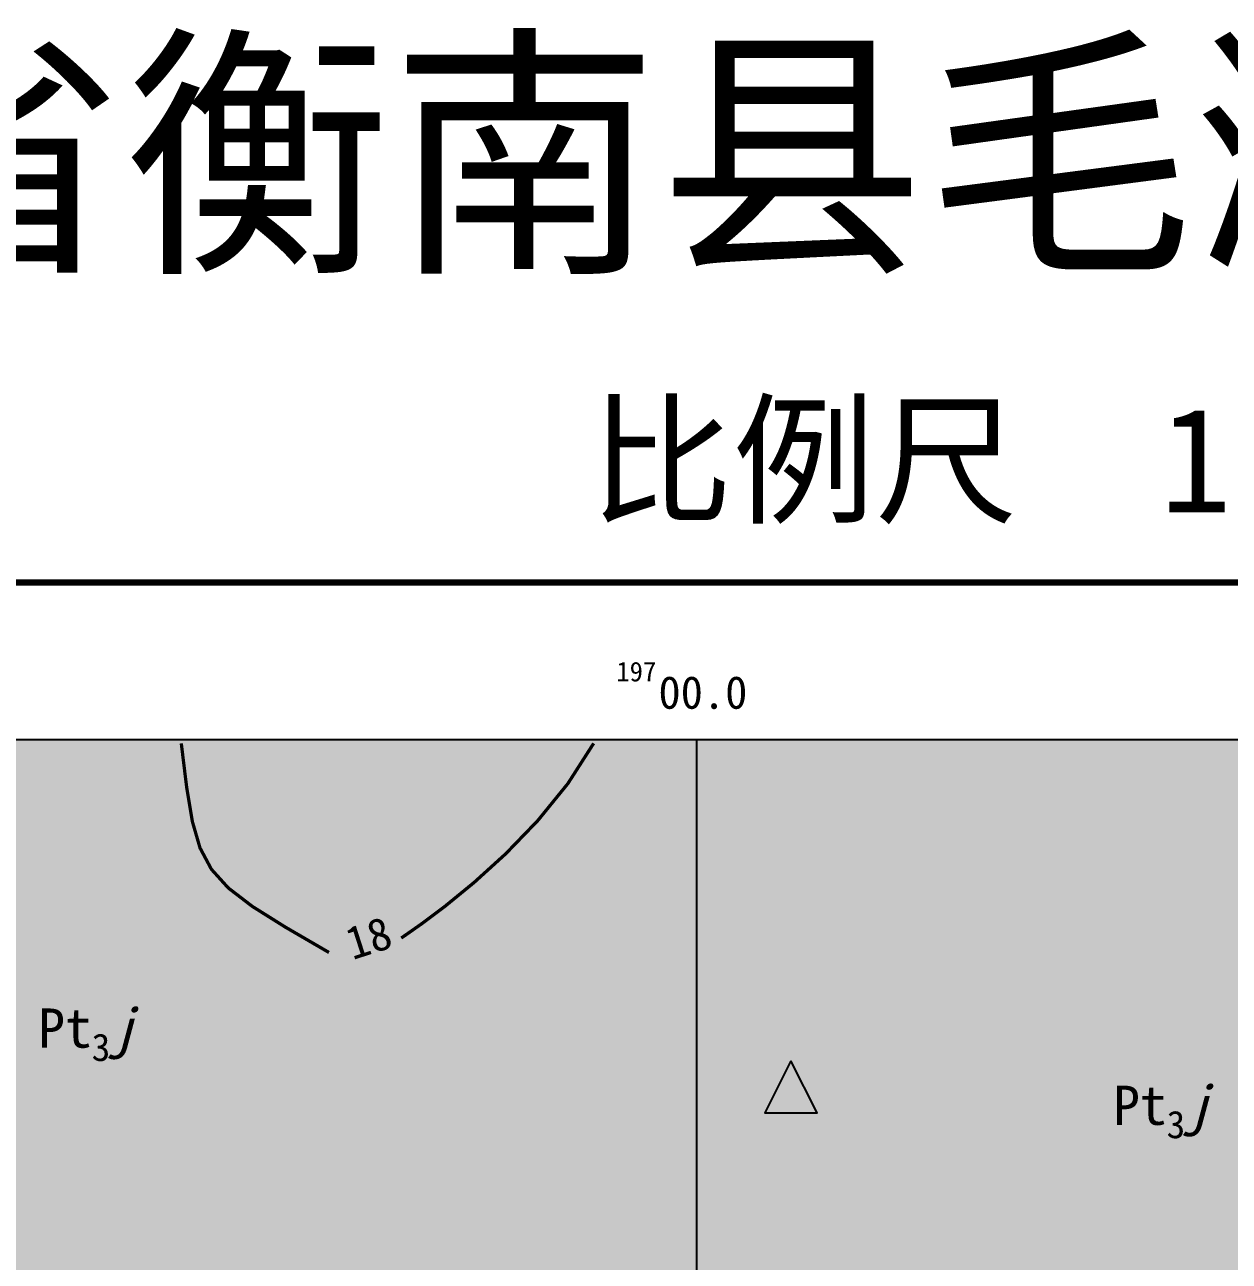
# Model space of a CAD drawing. Extents: x 13788 to 14373, y 59028 to 59855.
# Drawn here: x 13948.6 to 14040.7, y 59760.1 to 59854.7 of the extents above; entities that cross this region are included whole.
import ezdxf

# ---------------------------------------------------------------- set-up
doc = ezdxf.new("R2010")
doc.units = 0
doc.header["$LTSCALE"] = 0.5
doc.header["$MEASUREMENT"] = 0
doc.layers.get('0').update_dxf_attribs({"color": 6})
for name, color, linetype in [('TK', 7, 'Continuous'), ('图框', 7, 'Continuous'), ('地层代号', 7, 'Continuous'), ('填色', 6, 'Continuous'), ('异常WL', 7, 'Continuous'), ('异常WT', 7, 'Continuous'), ('矿点WT', 7, 'Continuous')]:
    doc.layers.add(name, color=color, linetype=linetype)
doc.styles.add('HZTXT', font='', dxfattribs={"height": 1})
doc.styles.get("Standard").update_dxf_attribs({"font": ''})
doc.styles.get('HZTXT').set_extended_font_data('SimSun')
doc.styles.get('Standard').set_extended_font_data('SimSun')

# ---------------------------------------------------------------- blocks, each defined once
blk = doc.blocks.new('319')
at = {"true_color": 0x18f200}
blk.add_hatch(color=3, dxfattribs=at).paths.add_polyline_path([(-0.002467, 0.499869), (0.498446, -0.499413), (-0.500836, -0.499413), (-0.002467, 0.499869)])
at = {"color": 18, "true_color": 0x000000}
blk.add_lwpolyline([(-0.002467, 0.499869), (-0.500836, -0.499413), (0.498446, -0.499413), (-0.002467, 0.499869)], dxfattribs=at)

msp = doc.modelspace()

# ---------------------------------------------------------------- hatches: boundary and pattern name
at = {"layer": '填色', "true_color": 0xf5e173}
h = msp.add_hatch(color=41, dxfattribs=at)
h.paths.add_polyline_path([(14239.999, 59800.002), (13799.999, 59800.002), (13799.999, 59040.002), (14239.999, 59040.002)])
h.paths.add_polyline_path([(14090.685, 59568.548), (14090.638, 59568.658), (14090.592, 59568.768), (14090.546, 59568.878), (14090.5, 59568.986), (14090.454, 59569.095), (14090.409, 59569.202), (14090.364, 59569.309), (14090.319, 59569.414), (14090.275, 59569.519), (14090.231, 59569.623), (14090.187, 59569.726), (14090.144, 59569.828), (14090.101, 59569.929), (14090.058, 59570.028), (14090.016, 59570.127), (14089.975, 59570.224), (14089.934, 59570.32), (14089.893, 59570.415), (14089.853, 59570.508), (14089.814, 59570.6), (14089.775, 59570.69), (14089.736, 59570.779), (14089.699, 59570.866), (14089.662, 59570.952), (14089.625, 59571.036), (14089.589, 59571.118), (14089.554, 59571.198), (14089.52, 59571.277), (14089.486, 59571.354), (14089.486, 59571.354), (14089.721, 59570.818), (14090.262, 59569.55), (14090.726, 59568.451), (14090.726, 59568.451), (14090.726, 59568.451)], flags=16)

# ---------------------------------------------------------------- linework, layer by layer
at = {"layer": '图框', "const_width": 0.5, "elevation": 10}
msp.add_lwpolyline([(13787.999, 59812.002), (14251.999, 59812.002)], dxfattribs=at)
at = {"layer": '图框'}
for points, elevation in [([(13787.999, 59800.002), (14251.999, 59800.002)], 10), ([(13999.999, 59040.002), (13999.999, 59800.002)], 16)]:
    msp.add_lwpolyline(points, dxfattribs=dict(at, elevation=elevation))
at = {"layer": '异常WL', "color": 90, "const_width": 0.25}
for points in [[(13971.859, 59783.704), (13968.521, 59785.645), (13965.997, 59787.227), (13964.156, 59788.64), (13962.866, 59790.068), (13961.994, 59791.701), (13961.407, 59793.726), (13960.974, 59796.329), (13960.561, 59799.699)], [(13992.105, 59799.699), (13990.137, 59796.627), (13987.832, 59793.793), (13985.377, 59791.251), (13982.958, 59789.056), (13980.763, 59787.261), (13978.977, 59785.919), (13977.79, 59785.085), (13977.386, 59784.811)]]:
    msp.add_lwpolyline(points, dxfattribs=at)

# ---------------------------------------------------------------- block references
at = {"layer": '矿点WT', "color": 90, "xscale": 4, "yscale": 4}
msp.add_blockref('319', (14007.206, 59773.426), dxfattribs=at)

# ---------------------------------------------------------------- texts
at = {"layer": 'TK', "style": 'HZTXT'}
for s, height, p in [('湖南省衡南县毛湾矿区区域地质图', 15, (13894.749, 59837.237)), ('比例尺  1:50000', 8, (13991.823, 59817.367))]:
    msp.add_text(s, height=height, dxfattribs=at).set_placement(p)
at = {"layer": '图框', "style": 'HZTXT'}
for s, height, p in [('197', 1.5, (13993.839, 59804.441)), ('00.0', 2.5, (13997.062, 59802.347))]:
    msp.add_text(s, height=height, dxfattribs=at).set_placement(p)
at = {"layer": '地层代号', "char_height": 3, "width": 30.71599, "attachment_point": 1}
for insert in [(13949.622, 59779.423), (14031.85, 59773.517)]:
    msp.add_mtext('\\A1;Pt{\\H0.7x;\\S^ 3;\\fSimSun|b0|i1|c134|p2;\\H1.429x;j}', dxfattribs=dict(at, insert=insert))
at = {"layer": '异常WT', "color": 90, "insert": (13973.662, 59783.075), "char_height": 2.5, "width": 4, "attachment_point": 7, "rotation": 17.81889}
msp.add_mtext('\\A1;18', dxfattribs=at)

doc.saveas('drawing.dxf')
